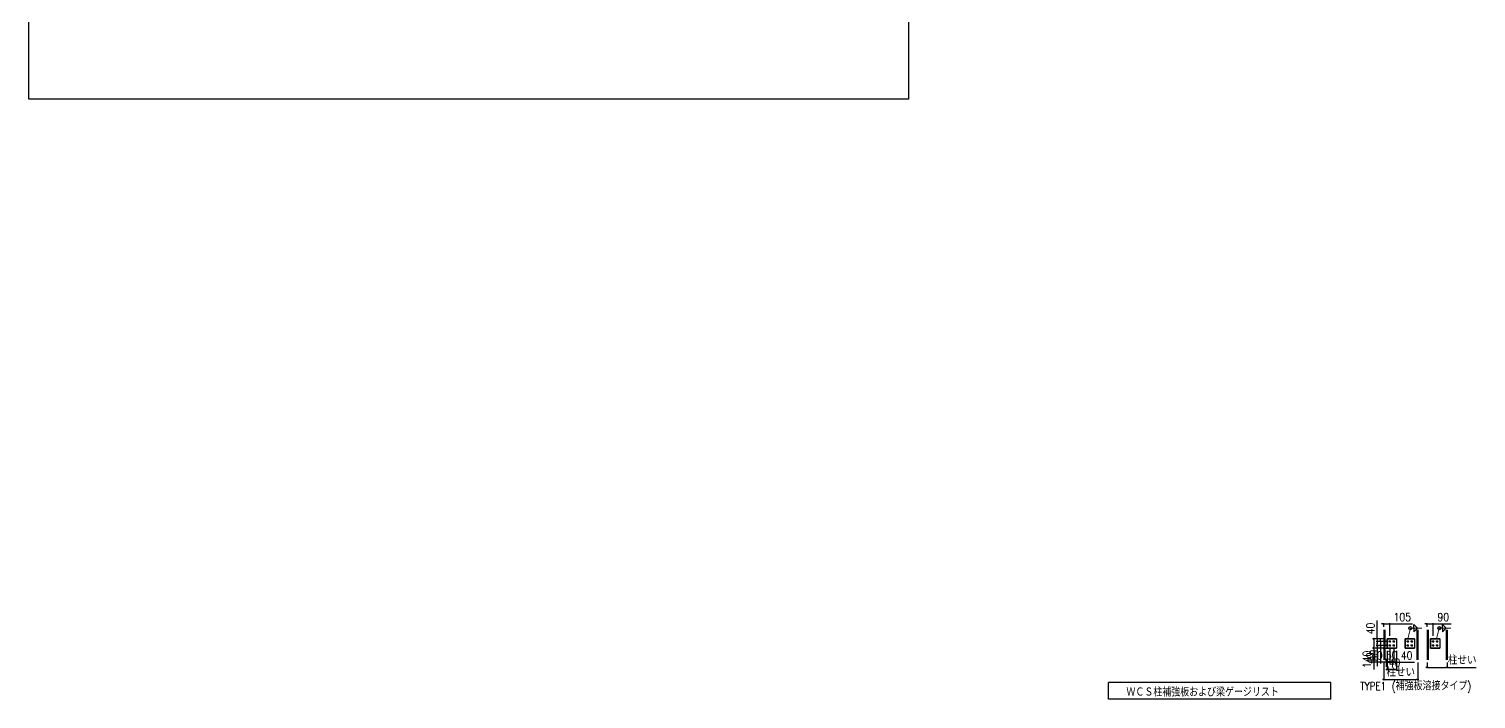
# Model space of a CAD drawing. Extents: x -668440 to 810000, y -1678500 to 210463.
# Drawn here: x -231661 to -50862, y -755060 to -671323 of the extents above; entities that cross this region are included whole.
import ezdxf
from ezdxf.enums import TextEntityAlignment as Align

# ---------------------------------------------------------------- set-up
doc = ezdxf.new("R2010")
doc.units = 0
doc.header["$MEASUREMENT"] = 0
doc.layers.get('0').update_dxf_attribs({"color": 3, "linetype": 'CONTINUOUS'})
doc.layers.get('Defpoints').update_dxf_attribs({"color": 251, "linetype": 'CONTINUOUS'})
doc.layers.add('00_ADDL', color=253, linetype='CONTINUOUS', plot=False)
doc.layers.add('注記', color=3, linetype='CONTINUOUS')
doc.styles.add('123', font='dim.shx', dxfattribs={"height": 30, "bigfont": 'bigfont.shx'})
doc.styles.add('DRACAD', font='txt', dxfattribs={"width": 0.85, "bigfont": 'extfont2'})
doc.dimstyles.new('MYDIM', dxfattribs={"dimtxt": 120, "dimasz": 20, "dimexe": 1.25, "dimexo": 50, "dimgap": 50, "dimtad": 1, "dimdec": 4, "dimdsep": 46, "dimtxsty": 'DRACAD', "dimblk": 'ORIGIN', "dimcen": 2.5, "dimadec": 0, "dimazin": 0, "dimtfac": 1, "dimtdec": 4, "dimtmove": 0, "dimatfit": 3, "dimfxl": 1, "dimtolj": 1, "dimtzin": 0, "dimarcsym": 0})
doc.dimstyles.new('一般寸法', dxfattribs={"dimtxt": 30, "dimasz": 5, "dimexe": 1.25, "dimexo": 15, "dimgap": 10, "dimtad": 1, "dimtxsty": '123', "dimblk": 'ORIGIN', "dimcen": 0, "dimclrd": 256, "dimclre": 256, "dimclrt": 256, "dimadec": 0, "dimazin": 0, "dimtfac": 1, "dimtmove": 2, "dimatfit": 2, "dimfxl": 30, "dimtolj": 2, "dimlwd": 5, "dimlwe": 5, "dimarcsym": 2})

# ---------------------------------------------------------------- blocks, each defined once
blk = doc.blocks.new('梁リスト')
at = {"layer": '00_ADDL'}
blk.add_lwpolyline([(-246000, -294873.71862), (-136094.25075, -294873.71862), (-136094.25075, -427373.71862), (-246000, -427373.71862)], close=True, dxfattribs=at)
blk = doc.blocks.new('_ORIGIN')
at = {"color": 0, "linetype": 'ByBlock', "lineweight": -2}
blk.add_line((0, 0), (-1, 0), dxfattribs=at)
blk.add_circle((0, 0), 0.5, dxfattribs=at)
blk = doc.blocks.new('*D8827')
at = {"layer": 'Defpoints', "color": 0, "lineweight": -2}
for p, q in [((245284, -305975), (245100, -305975)), ((245101, -305995), (245101, -306118)), ((245284, -306138), (245100, -306138)), ((245101, -306138), (245101, -306516))]:
    blk.add_line(p, q, dxfattribs=at)
at = {"layer": 'Defpoints', "color": 0}
for p in [(245334, -305975), (245101, -306138), (245334, -306138)]:
    blk.add_point(p, dxfattribs=at)
at = {"layer": 'Defpoints', "color": 0, "linetype": 'ByBlock', "lineweight": -2, "xscale": 20, "yscale": 20, "zscale": 20}
for p, rotation in [((245101, -305975), 90), ((245101, -306138), 270)]:
    blk.add_blockref('_ORIGIN', p, dxfattribs=dict(at, rotation=rotation))
at = {"layer": 'Defpoints', "color": 0, "insert": (244981, -306337), "char_height": 140, "attachment_point": 5, "rotation": 90, "style": 'DRACAD'}
blk.add_mtext('\\A1;140', dxfattribs=at)
blk = doc.blocks.new('*D8828')
at = {"layer": 'Defpoints', "color": 0, "lineweight": -2}
for p, q in [((245276, -306390), (245276, -306688)), ((245871, -306392), (245871, -306688)), ((245296, -306687), (245851, -306687))]:
    blk.add_line(p, q, dxfattribs=at)
at = {"layer": 'Defpoints', "color": 0}
for p in [(245276, -306340), (245871, -306342), (245871, -306687)]:
    blk.add_point(p, dxfattribs=at)
at = {"layer": 'Defpoints', "color": 0, "linetype": 'ByBlock', "lineweight": -2, "xscale": 20, "yscale": 20, "zscale": 20, "rotation": 180}
blk.add_blockref('_ORIGIN', (245276, -306687), dxfattribs=at)
at = {"layer": 'Defpoints', "color": 0, "linetype": 'ByBlock', "lineweight": -2, "xscale": 20, "yscale": 20, "zscale": 20}
blk.add_blockref('_ORIGIN', (245871, -306687), dxfattribs=at)
at = {"layer": 'Defpoints', "color": 0, "insert": (245573, -306567), "char_height": 140, "attachment_point": 5, "style": 'DRACAD'}
blk.add_mtext('\\A1;柱せい', dxfattribs=at)
blk = doc.blocks.new('*D8829')
at = {"layer": 'Defpoints', "color": 0, "lineweight": -2}
for p, q in [((245334, -306188), (245334, -306388)), ((245381, -306142), (245381, -306388)), ((245314, -306387), (245016, -306387)), ((245334, -306387), (245381, -306387)), ((245401, -306387), (245421, -306387))]:
    blk.add_line(p, q, dxfattribs=at)
at = {"layer": 'Defpoints', "color": 0}
for p in [(245334, -306138), (245381, -306092), (245381, -306387)]:
    blk.add_point(p, dxfattribs=at)
at = {"layer": 'Defpoints', "color": 0, "linetype": 'ByBlock', "lineweight": -2, "xscale": 20, "yscale": 20, "zscale": 20}
blk.add_blockref('_ORIGIN', (245334, -306387), dxfattribs=at)
at = {"layer": 'Defpoints', "color": 0, "linetype": 'ByBlock', "lineweight": -2, "xscale": 20, "yscale": 20, "zscale": 20, "rotation": 180}
blk.add_blockref('_ORIGIN', (245381, -306387), dxfattribs=at)
at = {"layer": 'Defpoints', "color": 0, "insert": (245155, -306267), "char_height": 140, "attachment_point": 5, "style": 'DRACAD'}
blk.add_mtext('\\A1;40', dxfattribs=at)
blk = doc.blocks.new('*D8830')
at = {"layer": 'Defpoints', "color": 0, "lineweight": -2}
for p, q in [((245381, -306142), (245381, -306382)), ((245451, -306142), (245451, -306382)), ((245361, -306381), (245341, -306381)), ((245381, -306381), (245451, -306381)), ((245471, -306381), (245491, -306381))]:
    blk.add_line(p, q, dxfattribs=at)
at = {"layer": 'Defpoints', "color": 0}
for p in [(245381, -306092), (245451, -306092), (245451, -306381)]:
    blk.add_point(p, dxfattribs=at)
at = {"layer": 'Defpoints', "color": 0, "linetype": 'ByBlock', "lineweight": -2, "xscale": 20, "yscale": 20, "zscale": 20}
blk.add_blockref('_ORIGIN', (245381, -306381), dxfattribs=at)
at = {"layer": 'Defpoints', "color": 0, "linetype": 'ByBlock', "lineweight": -2, "xscale": 20, "yscale": 20, "zscale": 20, "rotation": 180}
blk.add_blockref('_ORIGIN', (245451, -306381), dxfattribs=at)
at = {"layer": 'Defpoints', "color": 0, "insert": (245416, -306261), "char_height": 140, "attachment_point": 5, "style": 'DRACAD'}
blk.add_mtext('\\A1;60', dxfattribs=at)
blk = doc.blocks.new('*D8831')
at = {"layer": 'Defpoints', "color": 0, "lineweight": -2}
for p, q in [((245256, -305717), (245236, -305717)), ((245276, -305767), (245276, -305716)), ((245276, -305717), (245381, -305717)), ((245381, -305925), (245381, -305716)), ((245401, -305717), (245779, -305717))]:
    blk.add_line(p, q, dxfattribs=at)
at = {"layer": 'Defpoints', "color": 0}
for p in [(245381, -305717), (245276, -305817), (245381, -305975)]:
    blk.add_point(p, dxfattribs=at)
at = {"layer": 'Defpoints', "color": 0, "linetype": 'ByBlock', "lineweight": -2, "xscale": 20, "yscale": 20, "zscale": 20}
blk.add_blockref('_ORIGIN', (245276, -305717), dxfattribs=at)
at = {"layer": 'Defpoints', "color": 0, "linetype": 'ByBlock', "lineweight": -2, "xscale": 20, "yscale": 20, "zscale": 20, "rotation": 180}
blk.add_blockref('_ORIGIN', (245381, -305717), dxfattribs=at)
at = {"layer": 'Defpoints', "color": 0, "insert": (245600, -305597), "char_height": 140, "attachment_point": 5, "style": 'DRACAD'}
blk.add_mtext('\\A1;105', dxfattribs=at)
blk = doc.blocks.new('*D8832')
at = {"layer": 'Defpoints', "color": 0, "lineweight": -2}
for p, q in [((246034, -306390), (246034, -306478)), ((246054, -306476), (246364, -306476)), ((246384, -306392), (246384, -306478)), ((246384, -306476), (246891, -306476))]:
    blk.add_line(p, q, dxfattribs=at)
at = {"layer": 'Defpoints', "color": 0}
for p in [(246034, -306340), (246384, -306342), (246384, -306476)]:
    blk.add_point(p, dxfattribs=at)
at = {"layer": 'Defpoints', "color": 0, "linetype": 'ByBlock', "lineweight": -2, "xscale": 20, "yscale": 20, "zscale": 20, "rotation": 180}
blk.add_blockref('_ORIGIN', (246034, -306476), dxfattribs=at)
at = {"layer": 'Defpoints', "color": 0, "linetype": 'ByBlock', "lineweight": -2, "xscale": 20, "yscale": 20, "zscale": 20}
blk.add_blockref('_ORIGIN', (246384, -306476), dxfattribs=at)
at = {"layer": 'Defpoints', "color": 0, "insert": (246648, -306356), "char_height": 140, "attachment_point": 5, "style": 'DRACAD'}
blk.add_mtext('\\A1;柱せい', dxfattribs=at)
blk = doc.blocks.new('*D8833')
at = {"layer": 'Defpoints', "color": 0, "lineweight": -2}
for p, q in [((246014, -305717), (245994, -305717)), ((246034, -305767), (246034, -305716)), ((246034, -305717), (246139, -305717)), ((246139, -305925), (246139, -305716)), ((246159, -305717), (246458, -305717))]:
    blk.add_line(p, q, dxfattribs=at)
at = {"layer": 'Defpoints', "color": 0}
for p in [(246139, -305717), (246034, -305817), (246139, -305975)]:
    blk.add_point(p, dxfattribs=at)
at = {"layer": 'Defpoints', "color": 0, "linetype": 'ByBlock', "lineweight": -2, "xscale": 20, "yscale": 20, "zscale": 20}
blk.add_blockref('_ORIGIN', (246034, -305717), dxfattribs=at)
at = {"layer": 'Defpoints', "color": 0, "linetype": 'ByBlock', "lineweight": -2, "xscale": 20, "yscale": 20, "zscale": 20, "rotation": 180}
blk.add_blockref('_ORIGIN', (246139, -305717), dxfattribs=at)
at = {"layer": 'Defpoints', "color": 0, "insert": (246318, -305597), "char_height": 140, "attachment_point": 5, "style": 'DRACAD'}
blk.add_mtext('\\A1;90', dxfattribs=at)
blk = doc.blocks.new('*D8834')
at = {"layer": 'Defpoints', "color": 0, "lineweight": -2}
for p, q in [((245451, -306142), (245451, -306388)), ((245498, -306188), (245498, -306388)), ((245431, -306387), (245411, -306387)), ((245451, -306387), (245498, -306387)), ((245518, -306387), (245816, -306387))]:
    blk.add_line(p, q, dxfattribs=at)
at = {"layer": 'Defpoints', "color": 0}
for p in [(245451, -306092), (245498, -306138), (245498, -306387)]:
    blk.add_point(p, dxfattribs=at)
at = {"layer": 'Defpoints', "color": 0, "linetype": 'ByBlock', "lineweight": -2, "xscale": 20, "yscale": 20, "zscale": 20}
blk.add_blockref('_ORIGIN', (245451, -306387), dxfattribs=at)
at = {"layer": 'Defpoints', "color": 0, "linetype": 'ByBlock', "lineweight": -2, "xscale": 20, "yscale": 20, "zscale": 20, "rotation": 180}
blk.add_blockref('_ORIGIN', (245498, -306387), dxfattribs=at)
at = {"layer": 'Defpoints', "color": 0, "insert": (245677, -306267), "char_height": 140, "attachment_point": 5, "style": 'DRACAD'}
blk.add_mtext('\\A1;40', dxfattribs=at)
blk = doc.blocks.new('*D8845')
at = {"layer": 'Defpoints', "color": 0, "lineweight": -2}
for p, q in [((245164, -305955), (245164, -305656)), ((245284, -305975), (245163, -305975)), ((245164, -305975), (245164, -306022)), ((245331, -306022), (245163, -306022)), ((245164, -306042), (245164, -306062))]:
    blk.add_line(p, q, dxfattribs=at)
at = {"layer": 'Defpoints', "color": 0}
for p in [(245334, -305975), (245164, -306022), (245381, -306022)]:
    blk.add_point(p, dxfattribs=at)
at = {"layer": 'Defpoints', "color": 0, "linetype": 'ByBlock', "lineweight": -2, "xscale": 20, "yscale": 20, "zscale": 20}
for p, rotation in [((245164, -305975), 270), ((245164, -306022), 90)]:
    blk.add_blockref('_ORIGIN', p, dxfattribs=dict(at, rotation=rotation))
at = {"layer": 'Defpoints', "color": 0, "insert": (245044, -305796), "char_height": 140, "attachment_point": 5, "rotation": 90, "style": 'DRACAD'}
blk.add_mtext('\\A1;40', dxfattribs=at)
blk = doc.blocks.new('*D8846')
at = {"layer": 'Defpoints', "color": 0, "lineweight": -2}
for p, q in [((245222, -306002), (245222, -305982)), ((245331, -306022), (245221, -306022)), ((245331, -306092), (245221, -306092)), ((245222, -306022), (245222, -306092)), ((245222, -306112), (245222, -306410))]:
    blk.add_line(p, q, dxfattribs=at)
at = {"layer": 'Defpoints', "color": 0}
for p in [(245222, -306092), (245381, -306022), (245381, -306092)]:
    blk.add_point(p, dxfattribs=at)
at = {"layer": 'Defpoints', "color": 0, "linetype": 'ByBlock', "lineweight": -2, "xscale": 20, "yscale": 20, "zscale": 20}
for p, rotation in [((245222, -306022), 270), ((245222, -306092), 90)]:
    blk.add_blockref('_ORIGIN', p, dxfattribs=dict(at, rotation=rotation))
at = {"layer": 'Defpoints', "color": 0, "insert": (245102, -306271), "char_height": 140, "attachment_point": 5, "rotation": 90, "style": 'DRACAD'}
blk.add_mtext('\\A1;60', dxfattribs=at)
blk = doc.blocks.new('*D8847')
at = {"layer": 'Defpoints', "color": 0, "lineweight": -2}
for p, q in [((245331, -306092), (245163, -306092)), ((245284, -306138), (245163, -306138)), ((245164, -306072), (245164, -306052)), ((245164, -306092), (245164, -306138)), ((245164, -306158), (245164, -306457))]:
    blk.add_line(p, q, dxfattribs=at)
at = {"layer": 'Defpoints', "color": 0}
for p in [(245164, -306138), (245334, -306138), (245381, -306092)]:
    blk.add_point(p, dxfattribs=at)
at = {"layer": 'Defpoints', "color": 0, "linetype": 'ByBlock', "lineweight": -2, "xscale": 20, "yscale": 20, "zscale": 20}
for p, rotation in [((245164, -306092), 270), ((245164, -306138), 90)]:
    blk.add_blockref('_ORIGIN', p, dxfattribs=dict(at, rotation=rotation))
at = {"layer": 'Defpoints', "color": 0, "insert": (245044, -306317), "char_height": 140, "attachment_point": 5, "rotation": 90, "style": 'DRACAD'}
blk.add_mtext('\\A1;40', dxfattribs=at)
blk = doc.blocks.new('*D8848')
at = {"layer": 'Defpoints', "color": 0, "lineweight": -2}
for p, q in [((245334, -306188), (245334, -306515)), ((245498, -306188), (245498, -306515)), ((245354, -306514), (245478, -306514))]:
    blk.add_line(p, q, dxfattribs=at)
at = {"layer": 'Defpoints', "color": 0}
for p in [(245334, -306138), (245498, -306138), (245498, -306514)]:
    blk.add_point(p, dxfattribs=at)
at = {"layer": 'Defpoints', "color": 0, "linetype": 'ByBlock', "lineweight": -2, "xscale": 20, "yscale": 20, "zscale": 20, "rotation": 180}
blk.add_blockref('_ORIGIN', (245334, -306514), dxfattribs=at)
at = {"layer": 'Defpoints', "color": 0, "linetype": 'ByBlock', "lineweight": -2, "xscale": 20, "yscale": 20, "zscale": 20}
blk.add_blockref('_ORIGIN', (245498, -306514), dxfattribs=at)
at = {"layer": 'Defpoints', "color": 0, "insert": (245416, -306394), "char_height": 140, "attachment_point": 5, "style": 'DRACAD'}
blk.add_mtext('\\A1;140', dxfattribs=at)
blk = doc.blocks.new('WCS補強板リスト')
at = {"layer": 'Defpoints'}
for p, q in [((245800.86187, -305789.80986, 4858.4634), (245800.86187, -305726.88834, 4858.4634)), ((245800.86187, -305726.88834, 4858.4634), (245863.7834, -305789.80986, 4858.4634)), ((246306.76142, -305789.80986, 4858.4634), (246306.76142, -305726.88834, 4858.4634)), ((246306.76142, -305726.88834, 4858.4634), (246369.68295, -305789.80986, 4858.4634)), ((245275.83634, -305816.79671, 4858.4634), (245275.83634, -306341.79671, 4858.4634)), ((245294.503, -305816.79671, 4858.4634), (245294.503, -306341.79671, 4858.4634)), ((245497.503, -305974.88004, 4858.4634), (245334.16967, -305974.88004, 4858.4634)), ((245334.16967, -305974.88004, 4858.4634), (245334.16967, -306138.21338, 4858.4634)), ((245380.83634, -306003.69671, 4858.4634), (245380.83634, -306039.39671, 4858.4634)), ((245450.83634, -306003.69671, 4858.4634), (245450.83634, -306039.39671, 4858.4634)), ((245812.503, -305974.88004, 4858.4634), (245649.16967, -305974.88004, 4858.4634)), ((245649.16967, -305974.88004, 4858.4634), (245649.16967, -306138.21338, 4858.4634)), ((245695.83634, -306003.69671, 4858.4634), (245695.83634, -306039.39671, 4858.4634)), ((245695.83634, -306003.69671, 4858.4634), (245695.83634, -306039.39671, 4858.4634)), ((245765.83634, -306003.69671, 4858.4634), (245765.83634, -306039.39671, 4858.4634)), ((245765.83634, -306003.69671, 4858.4634), (245765.83634, -306039.39671, 4858.4634)), ((245800.86187, -305789.80986, 4858.4634), (245800.86187, -305852.73139, 4858.4634)), ((245800.86187, -305852.73139, 4858.4634), (245863.7834, -305789.80986, 4858.4634)), ((245812.503, -305974.88004, 4858.4634), (245812.503, -306138.21338, 4858.4634)), ((245852.16967, -305816.79671, 4858.4634), (245852.16967, -306341.79671, 4858.4634)), ((245870.83634, -305816.79671, 4858.4634), (245870.83634, -306341.79671, 4858.4634)), ((246034.16967, -305816.79671, 4858.4634), (246034.16967, -306341.79671, 4858.4634)), ((246052.83634, -305816.79671, 4858.4634), (246052.83634, -306341.79671, 4858.4634)), ((246255.83634, -305974.88004, 4858.4634), (246092.503, -305974.88004, 4858.4634)), ((246092.503, -305974.88004, 4858.4634), (246092.503, -306138.21338, 4858.4634)), ((246139.16967, -306003.69671, 4858.4634), (246139.16967, -306039.39671, 4858.4634)), ((246139.16967, -306003.69671, 4858.4634), (246139.16967, -306039.39671, 4858.4634)), ((246139.16967, -306003.69671, 4858.4634), (246139.16967, -306039.39671, 4858.4634)), ((246209.16967, -306003.69671, 4858.4634), (246209.16967, -306039.39671, 4858.4634)), ((246209.16967, -306003.69671, 4858.4634), (246209.16967, -306039.39671, 4858.4634)), ((246209.16967, -306003.69671, 4858.4634), (246209.16967, -306039.39671, 4858.4634)), ((246255.83634, -305974.88004, 4858.4634), (246255.83634, -306138.21338, 4858.4634)), ((246306.76142, -305789.80986, 4858.4634), (246306.76142, -305852.73139, 4858.4634)), ((246306.76142, -305852.73139, 4858.4634), (246369.68295, -305789.80986, 4858.4634)), ((246365.503, -305816.79671, 4858.4634), (246365.503, -306341.79671, 4858.4634)), ((246384.16967, -305816.79671, 4858.4634), (246384.16967, -306341.79671, 4858.4634)), ((245264.16967, -306138.21338, 4858.4634), (245427.503, -306138.21338, 4858.4634)), ((245334.16967, -306138.21338, 4858.4634), (245497.503, -306138.21338, 4858.4634)), ((245362.98634, -306021.54671, 4858.4634), (245398.68634, -306021.54671, 4858.4634)), ((245362.98634, -306091.54671, 4858.4634), (245398.68634, -306091.54671, 4858.4634)), ((245380.83634, -306073.69671, 4858.4634), (245380.83634, -306109.39671, 4858.4634)), ((245432.98634, -306021.54671, 4858.4634), (245468.68634, -306021.54671, 4858.4634)), ((245432.98634, -306091.54671, 4858.4634), (245468.68634, -306091.54671, 4858.4634)), ((245450.83634, -306073.69671, 4858.4634), (245450.83634, -306109.39671, 4858.4634)), ((245649.16967, -306138.21338, 4858.4634), (245812.503, -306138.21338, 4858.4634)), ((245677.98634, -306021.54671, 4858.4634), (245713.68634, -306021.54671, 4858.4634)), ((245677.98634, -306021.54671, 4858.4634), (245713.68634, -306021.54671, 4858.4634)), ((245677.98634, -306091.54671, 4858.4634), (245713.68634, -306091.54671, 4858.4634)), ((245677.98634, -306091.54671, 4858.4634), (245713.68634, -306091.54671, 4858.4634)), ((245695.83634, -306073.69671, 4858.4634), (245695.83634, -306109.39671, 4858.4634)), ((245695.83634, -306073.69671, 4858.4634), (245695.83634, -306109.39671, 4858.4634)), ((245747.98634, -306021.54671, 4858.4634), (245783.68634, -306021.54671, 4858.4634)), ((245747.98634, -306021.54671, 4858.4634), (245783.68634, -306021.54671, 4858.4634)), ((245747.98634, -306091.54671, 4858.4634), (245783.68634, -306091.54671, 4858.4634)), ((245747.98634, -306091.54671, 4858.4634), (245783.68634, -306091.54671, 4858.4634)), ((245765.83634, -306073.69671, 4858.4634), (245765.83634, -306109.39671, 4858.4634)), ((245765.83634, -306073.69671, 4858.4634), (245765.83634, -306109.39671, 4858.4634)), ((246092.503, -306138.21338, 4858.4634), (246255.83634, -306138.21338, 4858.4634)), ((246121.31967, -306021.54671, 4858.4634), (246157.01967, -306021.54671, 4858.4634)), ((246121.31967, -306021.54671, 4858.4634), (246157.01967, -306021.54671, 4858.4634)), ((246121.31967, -306021.54671, 4858.4634), (246157.01967, -306021.54671, 4858.4634)), ((246121.31967, -306091.54671, 4858.4634), (246157.01967, -306091.54671, 4858.4634)), ((246121.31967, -306091.54671, 4858.4634), (246157.01967, -306091.54671, 4858.4634)), ((246121.31967, -306091.54671, 4858.4634), (246157.01967, -306091.54671, 4858.4634)), ((246139.16967, -306073.69671, 4858.4634), (246139.16967, -306109.39671, 4858.4634)), ((246139.16967, -306073.69671, 4858.4634), (246139.16967, -306109.39671, 4858.4634)), ((246139.16967, -306073.69671, 4858.4634), (246139.16967, -306109.39671, 4858.4634)), ((246191.31967, -306021.54671, 4858.4634), (246227.01967, -306021.54671, 4858.4634)), ((246191.31967, -306021.54671, 4858.4634), (246227.01967, -306021.54671, 4858.4634)), ((246191.31967, -306021.54671, 4858.4634), (246227.01967, -306021.54671, 4858.4634)), ((246191.31967, -306091.54671, 4858.4634), (246227.01967, -306091.54671, 4858.4634)), ((246191.31967, -306091.54671, 4858.4634), (246227.01967, -306091.54671, 4858.4634)), ((246191.31967, -306091.54671, 4858.4634), (246227.01967, -306091.54671, 4858.4634)), ((246209.16967, -306073.69671, 4858.4634), (246209.16967, -306109.39671, 4858.4634)), ((246209.16967, -306073.69671, 4858.4634), (246209.16967, -306109.39671, 4858.4634)), ((246209.16967, -306073.69671, 4858.4634), (246209.16967, -306109.39671, 4858.4634))]:
    blk.add_line(p, q, dxfattribs=at)
at = {"layer": 'Defpoints', "elevation": 4858.4634}
for points in [[(245334.16967, -305974.88004), (245497.503, -305974.88004), (245497.503, -306138.21338), (245334.16967, -306138.21338)], [(245649.16967, -305974.88004), (245812.503, -305974.88004), (245812.503, -306138.21338), (245649.16967, -306138.21338)], [(246092.503, -305974.88004), (246255.83634, -305974.88004), (246255.83634, -306138.21338), (246092.503, -306138.21338)]]:
    blk.add_lwpolyline(points, close=True, dxfattribs=at)
at = {"layer": 'Defpoints'}
for centre, radius in [((245741.32918, -305789.80986, 4858.4634), 27.39262), ((246247.22873, -305789.80986, 4858.4634), 27.39262), ((245380.83634, -306021.54671, 4858.4634), 12.6), ((245450.83634, -306021.54671, 4858.4634), 12.6), ((245695.83634, -306021.54671, 4858.4634), 12.6), ((245695.83634, -306021.54671, 4858.4634), 12.6), ((245765.83634, -306021.54671, 4858.4634), 12.6), ((245765.83634, -306021.54671, 4858.4634), 12.6), ((246139.16967, -306021.54671, 4858.4634), 12.6), ((246139.16967, -306021.54671, 4858.4634), 12.6), ((246139.16967, -306021.54671, 4858.4634), 12.6), ((246209.16967, -306021.54671, 4858.4634), 12.6), ((246209.16967, -306021.54671, 4858.4634), 12.6), ((246209.16967, -306021.54671, 4858.4634), 12.6), ((245380.83634, -306091.54671, 4858.4634), 12.6), ((245450.83634, -306091.54671, 4858.4634), 12.6), ((245695.83634, -306091.54671, 4858.4634), 12.6), ((245695.83634, -306091.54671, 4858.4634), 12.6), ((245765.83634, -306091.54671, 4858.4634), 12.6), ((245765.83634, -306091.54671, 4858.4634), 12.6), ((246139.16967, -306091.54671, 4858.4634), 12.6), ((246139.16967, -306091.54671, 4858.4634), 12.6), ((246139.16967, -306091.54671, 4858.4634), 12.6), ((246209.16967, -306091.54671, 4858.4634), 12.6), ((246209.16967, -306091.54671, 4858.4634), 12.6), ((246209.16967, -306091.54671, 4858.4634), 12.6)]:
    blk.add_circle(centre, radius, dxfattribs=at)
at = {"layer": '注記'}
for p, q in [((244353.21916, -306738.60628, 4858.4634), (240464.33028, -306738.60628, 4858.4634)), ((240464.33028, -307030.27295, 4858.4634), (240464.33028, -306738.60628, 4858.4634)), ((244353.21916, -307030.27295, 4858.4634), (244353.21916, -306738.60628, 4858.4634)), ((244353.21916, -307030.27295, 4858.4634), (240464.33028, -307030.27295, 4858.4634))]:
    blk.add_line(p, q, dxfattribs=at)
at = {"layer": 'Defpoints', "style": 'DRACAD', "width": 0.8}
blk.add_text('TYPE1 (補強板溶接タイプ)', height=140, dxfattribs=at).set_placement((245836.49297, -306804.18192, 4858.4634), align=Align.MIDDLE_CENTER)
at = {"layer": '注記', "style": 'DRACAD', "width": 0.8}
blk.add_text('ＷＣＳ柱補強板および梁ゲージリスト', height=140, dxfattribs=at).set_placement((240775.44139, -306983.60628, 4858.4634))
at = {"layer": 'Defpoints'}
dim = blk.add_linear_dim(base=(245380.83634, -305717.04671, 4858.4634), p1=(245275.83634, -305816.79671, 4858.4634), p2=(245380.83634, -305974.88004, 4858.4634), dimstyle='MYDIM', override={"dimtxt": 140}, dxfattribs=at)
dim.commit()
dim.dimension.update_dxf_attribs({"geometry": '*D8831', "text_midpoint": (245599.753, -305597.04671, 4858.4634)})
for base, p1, p2, text, picture, middle in [((246139.16967, -305717.04671, 4858.4634), (246034.16967, -305816.79671, 4858.4634), (246139.16967, -305974.88004, 4858.4634), '90', '*D8833', (246318.41967, -305597.04671, 4858.4634)), ((246384.16967, -306476.47855, 4858.4634), (246034.16967, -306340.39214, 4858.4634), (246384.16967, -306341.79671, 4858.4634), '柱せい', '*D8832', (246647.54467, -306356.47855, 4858.4634)), ((245870.83634, -306687.11481, 4858.4634), (245275.83634, -306340.39214, 4858.4634), (245870.83634, -306341.79671, 4858.4634), '柱せい', '*D8828', (245573.33634, -306567.11481, 4858.4634))]:
    dim = blk.add_linear_dim(base=base, p1=p1, p2=p2, text=text, dimstyle='MYDIM', override={"dimtxt": 140}, dxfattribs=at)
    dim.commit()
    dim.dimension.update_dxf_attribs({"geometry": picture, "text_midpoint": middle})
for base, p1, p2, picture, middle in [((245163.79452, -306021.54671, 4858.4634), (245334.16967, -305974.88004, 4858.4634), (245380.83634, -306021.54671, 4858.4634), '*D8845', (245163.79452, -305795.63004, 4858.4634)), ((245163.82081, -306138.21338, 4858.4634), (245380.83634, -306091.54671, 4858.4634), (245334.16967, -306138.21338, 4858.4634), '*D8847', (245163.82081, -306317.46338, 4858.4634))]:
    dim = blk.add_linear_dim(base=base, p1=p1, p2=p2, angle=90, text='40', dimstyle='MYDIM', override={"dimtxt": 140}, dxfattribs=at)
    dim.commit()
    dim.dimension.update_dxf_attribs({"geometry": picture, "text_midpoint": middle, "dimtype": 128})
for base, p1, p2, text, picture, middle in [((245100.83634, -306138.21338, 4858.4634), (245334.16967, -305974.88004, 4858.4634), (245334.16967, -306138.21338, 4858.4634), '140', '*D8827', (244980.83634, -306337.13004, 4858.4634)), ((245222.08194, -306091.54671, 4858.4634), (245380.83634, -306021.54671, 4858.4634), (245380.83634, -306091.54671, 4858.4634), '60', '*D8846', (245102.08194, -306270.79671, 4858.4634))]:
    dim = blk.add_linear_dim(base=base, p1=p1, p2=p2, angle=90, text=text, dimstyle='MYDIM', override={"dimtxt": 140}, dxfattribs=at)
    dim.commit()
    dim.dimension.update_dxf_attribs({"geometry": picture, "text_midpoint": middle})
for base, p1, p2, text, picture, middle in [((245380.83634, -306387.05881, 4858.4634), (245334.16967, -306138.21338, 4858.4634), (245380.83634, -306091.54671, 4858.4634), '40', '*D8829', (245154.91967, -306387.05881, 4858.4634)), ((245497.503, -306514.03156, 4858.4634), (245334.16967, -306138.21338, 4858.4634), (245497.503, -306138.21338, 4858.4634), '140', '*D8848', (245415.83634, -306514.03156, 4858.4634)), ((245450.83634, -306380.88442, 4858.4634), (245380.83634, -306091.54671, 4858.4634), (245450.83634, -306091.54671, 4858.4634), '60', '*D8830', (245415.83634, -306380.88442, 4858.4634)), ((245497.503, -306387.05881, 4858.4634), (245450.83634, -306091.54671, 4858.4634), (245497.503, -306138.21338, 4858.4634), '40', '*D8834', (245676.753, -306387.05881, 4858.4634))]:
    dim = blk.add_linear_dim(base=base, p1=p1, p2=p2, text=text, dimstyle='MYDIM', override={"dimtxt": 140}, dxfattribs=at)
    dim.commit()
    dim.dimension.update_dxf_attribs({"geometry": picture, "text_midpoint": middle, "dimtype": 128})
for points in [[(245695.83634, -305974.88004, 4858.4634), (245741.32918, -305789.80986, 4858.4634), (245943.52392, -305789.80986, 4858.4634)], [(246201.73589, -305974.88004, 4858.4634), (246247.22873, -305789.80986, 4858.4634), (246449.42347, -305789.80986, 4858.4634)]]:
    blk.add_leader(points, dimstyle='一般寸法', override={"dimasz": 50, "dimtad": 0}, dxfattribs=at)

msp = doc.modelspace()

# ---------------------------------------------------------------- block references
msp.add_blockref('梁リスト', (14339.1, -252728.5))
at = {"xscale": 7.142857142857499, "yscale": 7.142857142857499, "zscale": 7.142857142857499}
msp.add_blockref('WCS補強板リスト', (-1814368.2, 1438013.4, -34703.3), dxfattribs=at)

doc.saveas('drawing.dxf')
